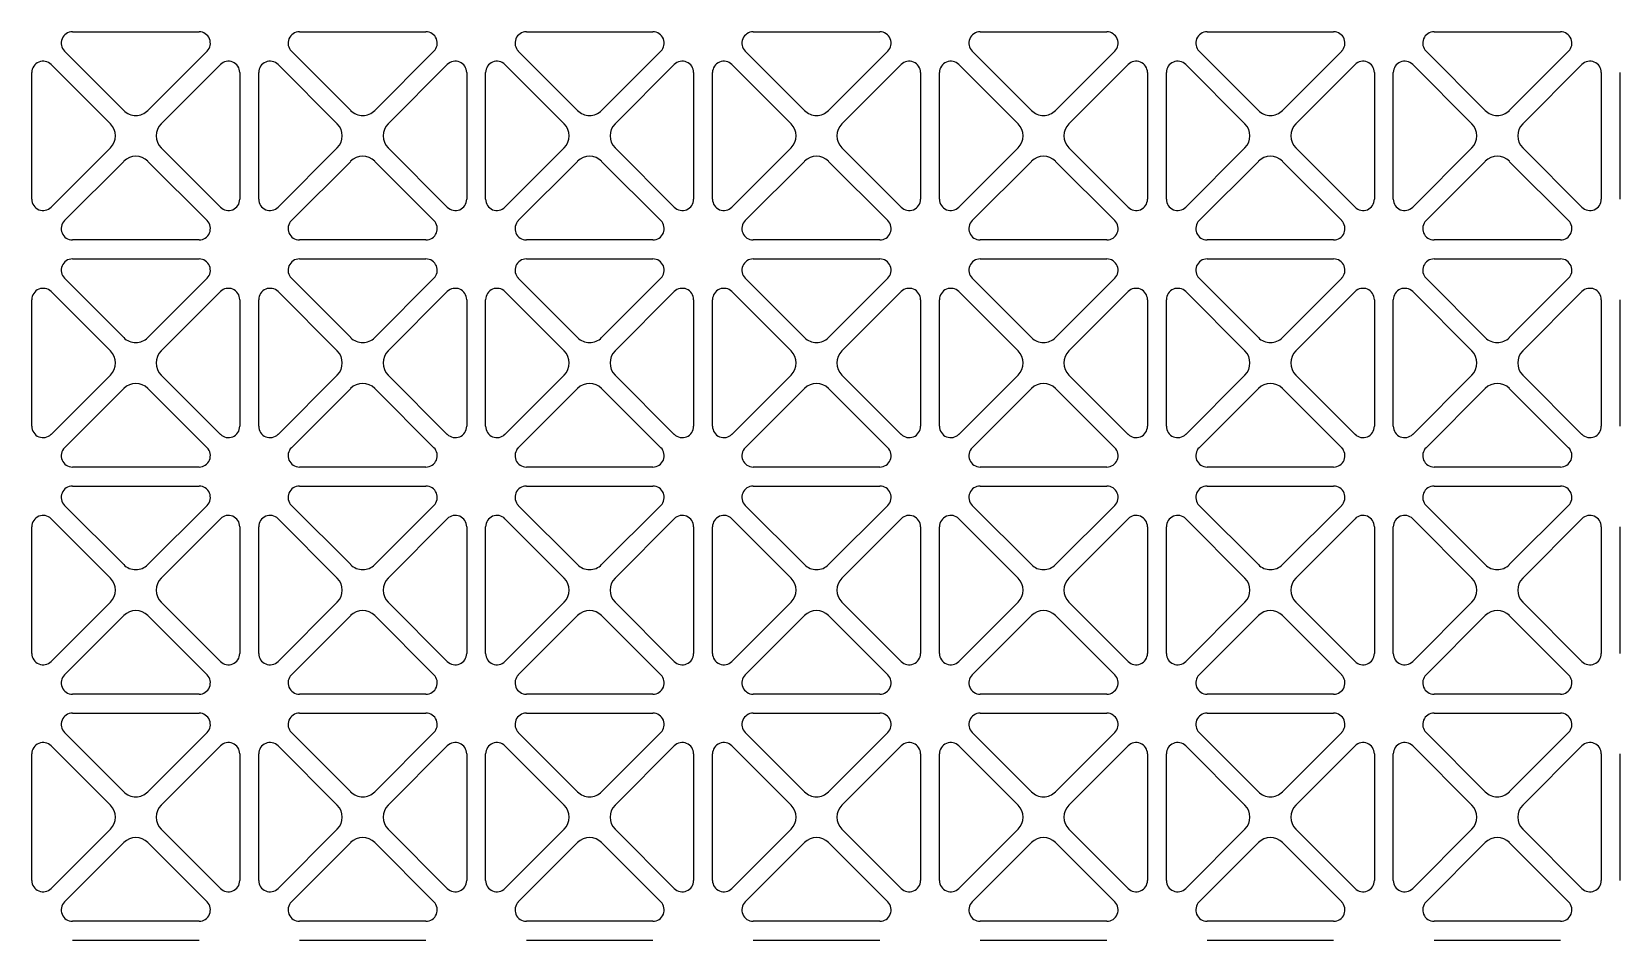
# Model space of a CAD drawing. Header units: millimetres. Extents: x 0 to 87554, y -20854 to 20404.
# Drawn here: x 50100.5 to 50268.5, y -3696.7 to -3600.7 of the extents above; entities that cross this region are included whole.
import ezdxf

# ---------------------------------------------------------------- set-up
doc = ezdxf.new("R2010")
doc.units = ezdxf.units.MM
doc.layers.get('0').update_dxf_attribs({"lineweight": 15})
doc.layers.add('WANGKONG_0', color=7, linetype='Continuous')

# ---------------------------------------------------------------- blocks, each defined once
blk = doc.blocks.new('e4tggg')
at = {"layer": 'WANGKONG_0', "color": 87, "linetype": 'Continuous'}
for p, q in [((957.62, 44.8), (971, 44.8)), ((981.62, 44.8), (995, 44.8)), ((1005.62, 44.8), (1019, 44.8)), ((1029.62, 44.8), (1043, 44.8)), ((1053.62, 44.8), (1067, 44.8)), ((1077.62, 44.8), (1091, 44.8)), ((1101.62, 44.8), (1115, 44.8)), ((963.04, 36.49), (956.77, 42.75)), ((971.85, 42.75), (965.58, 36.49)), ((987.04, 36.49), (980.77, 42.75)), ((995.85, 42.75), (989.58, 36.49)), ((1011.04, 36.49), (1004.77, 42.75)), ((1019.85, 42.75), (1013.58, 36.49)), ((1035.04, 36.49), (1028.77, 42.75)), ((1043.85, 42.75), (1037.58, 36.49)), ((1059.04, 36.49), (1052.77, 42.75)), ((1067.85, 42.75), (1061.58, 36.49)), ((1083.04, 36.49), (1076.77, 42.75)), ((1091.85, 42.75), (1085.58, 36.49)), ((1107.04, 36.49), (1100.77, 42.75)), ((1115.85, 42.75), (1109.58, 36.49)), ((953.31, 27.11), (953.31, 40.49)), ((955.36, 41.34), (961.62, 35.07)), ((967, 35.07), (973.26, 41.34)), ((975.31, 40.49), (975.31, 27.11)), ((977.31, 27.11), (977.31, 40.49)), ((979.36, 41.34), (985.62, 35.07)), ((991, 35.07), (997.26, 41.34)), ((999.31, 40.49), (999.31, 27.11)), ((1001.31, 27.11), (1001.31, 40.49)), ((1003.36, 41.34), (1009.62, 35.07)), ((1015, 35.07), (1021.26, 41.34)), ((1023.31, 40.49), (1023.31, 27.11)), ((1025.31, 27.11), (1025.31, 40.49)), ((1027.36, 41.34), (1033.62, 35.07)), ((1039, 35.07), (1045.26, 41.34)), ((1047.31, 40.49), (1047.31, 27.11)), ((1049.31, 27.11), (1049.31, 40.49)), ((1051.36, 41.34), (1057.62, 35.07)), ((1063, 35.07), (1069.26, 41.34)), ((1071.31, 40.49), (1071.31, 27.11)), ((1073.31, 27.11), (1073.31, 40.49)), ((1075.36, 41.34), (1081.62, 35.07)), ((1087, 35.07), (1093.26, 41.34)), ((1095.31, 40.49), (1095.31, 27.11)), ((1097.31, 27.11), (1097.31, 40.49)), ((1099.36, 41.34), (1105.62, 35.07)), ((1111, 35.07), (1117.26, 41.34)), ((1119.31, 40.49), (1119.31, 27.11)), ((1121.31, 27.11), (1121.31, 40.49)), ((961.62, 32.53), (955.36, 26.26)), ((973.26, 26.26), (967, 32.53)), ((985.62, 32.53), (979.36, 26.26)), ((997.26, 26.26), (991, 32.53)), ((1009.62, 32.53), (1003.36, 26.26)), ((1021.26, 26.26), (1015, 32.53)), ((1033.62, 32.53), (1027.36, 26.26)), ((1045.26, 26.26), (1039, 32.53)), ((1057.62, 32.53), (1051.36, 26.26)), ((1069.26, 26.26), (1063, 32.53)), ((1081.62, 32.53), (1075.36, 26.26)), ((1093.26, 26.26), (1087, 32.53)), ((1105.62, 32.53), (1099.36, 26.26)), ((1117.26, 26.26), (1111, 32.53)), ((956.77, 24.85), (963.04, 31.11)), ((965.58, 31.11), (971.85, 24.85)), ((980.77, 24.85), (987.04, 31.11)), ((989.58, 31.11), (995.85, 24.85)), ((1004.77, 24.85), (1011.04, 31.11)), ((1013.58, 31.11), (1019.85, 24.85)), ((1028.77, 24.85), (1035.04, 31.11)), ((1037.58, 31.11), (1043.85, 24.85)), ((1052.77, 24.85), (1059.04, 31.11)), ((1061.58, 31.11), (1067.85, 24.85)), ((1076.77, 24.85), (1083.04, 31.11)), ((1085.58, 31.11), (1091.85, 24.85)), ((1100.77, 24.85), (1107.04, 31.11)), ((1109.58, 31.11), (1115.85, 24.85)), ((971, 22.8), (957.62, 22.8)), ((995, 22.8), (981.62, 22.8)), ((1019, 22.8), (1005.62, 22.8)), ((1043, 22.8), (1029.62, 22.8)), ((1067, 22.8), (1053.62, 22.8)), ((1091, 22.8), (1077.62, 22.8)), ((1115, 22.8), (1101.62, 22.8)), ((957.62, 20.8), (971, 20.8)), ((981.62, 20.8), (995, 20.8)), ((1005.62, 20.8), (1019, 20.8)), ((1029.62, 20.8), (1043, 20.8)), ((1053.62, 20.8), (1067, 20.8)), ((1077.62, 20.8), (1091, 20.8)), ((1101.62, 20.8), (1115, 20.8)), ((963.04, 12.49), (956.77, 18.75)), ((971.85, 18.75), (965.58, 12.49)), ((987.04, 12.49), (980.77, 18.75)), ((995.85, 18.75), (989.58, 12.49)), ((1011.04, 12.49), (1004.77, 18.75)), ((1019.85, 18.75), (1013.58, 12.49)), ((1035.04, 12.49), (1028.77, 18.75)), ((1043.85, 18.75), (1037.58, 12.49)), ((1059.04, 12.49), (1052.77, 18.75)), ((1067.85, 18.75), (1061.58, 12.49)), ((1083.04, 12.49), (1076.77, 18.75)), ((1091.85, 18.75), (1085.58, 12.49)), ((1107.04, 12.49), (1100.77, 18.75)), ((1115.85, 18.75), (1109.58, 12.49)), ((955.36, 17.34), (961.62, 11.07)), ((967, 11.07), (973.26, 17.34)), ((979.36, 17.34), (985.62, 11.07)), ((991, 11.07), (997.26, 17.34)), ((1003.36, 17.34), (1009.62, 11.07)), ((1015, 11.07), (1021.26, 17.34)), ((1027.36, 17.34), (1033.62, 11.07)), ((1039, 11.07), (1045.26, 17.34)), ((1051.36, 17.34), (1057.62, 11.07)), ((1063, 11.07), (1069.26, 17.34)), ((1075.36, 17.34), (1081.62, 11.07)), ((1087, 11.07), (1093.26, 17.34)), ((1099.36, 17.34), (1105.62, 11.07)), ((1111, 11.07), (1117.26, 17.34)), ((953.31, 3.11), (953.31, 16.49)), ((975.31, 16.49), (975.31, 3.11)), ((977.31, 3.11), (977.31, 16.49)), ((999.31, 16.49), (999.31, 3.11)), ((1001.31, 3.11), (1001.31, 16.49)), ((1023.31, 16.49), (1023.31, 3.11)), ((1025.31, 3.11), (1025.31, 16.49)), ((1047.31, 16.49), (1047.31, 3.11)), ((1049.31, 3.11), (1049.31, 16.49)), ((1071.31, 16.49), (1071.31, 3.11)), ((1073.31, 3.11), (1073.31, 16.49)), ((1095.31, 16.49), (1095.31, 3.11)), ((1097.31, 3.11), (1097.31, 16.49)), ((1119.31, 16.49), (1119.31, 3.11)), ((1121.31, 3.11), (1121.31, 16.49)), ((961.62, 8.53), (955.36, 2.26)), ((973.26, 2.26), (967, 8.53)), ((985.62, 8.53), (979.36, 2.26)), ((997.26, 2.26), (991, 8.53)), ((1009.62, 8.53), (1003.36, 2.26)), ((1021.26, 2.26), (1015, 8.53)), ((1033.62, 8.53), (1027.36, 2.26)), ((1045.26, 2.26), (1039, 8.53)), ((1057.62, 8.53), (1051.36, 2.26)), ((1069.26, 2.26), (1063, 8.53)), ((1081.62, 8.53), (1075.36, 2.26)), ((1093.26, 2.26), (1087, 8.53)), ((1105.62, 8.53), (1099.36, 2.26)), ((1117.26, 2.26), (1111, 8.53)), ((956.77, 0.85), (963.04, 7.11)), ((965.58, 7.11), (971.85, 0.85)), ((980.77, 0.85), (987.04, 7.11)), ((989.58, 7.11), (995.85, 0.85)), ((1004.77, 0.85), (1011.04, 7.11)), ((1013.58, 7.11), (1019.85, 0.85)), ((1028.77, 0.85), (1035.04, 7.11)), ((1037.58, 7.11), (1043.85, 0.85)), ((1052.77, 0.85), (1059.04, 7.11)), ((1061.58, 7.11), (1067.85, 0.85)), ((1076.77, 0.85), (1083.04, 7.11)), ((1085.58, 7.11), (1091.85, 0.85)), ((1100.77, 0.85), (1107.04, 7.11)), ((1109.58, 7.11), (1115.85, 0.85)), ((971, -1.2), (957.62, -1.2)), ((995, -1.2), (981.62, -1.2)), ((1019, -1.2), (1005.62, -1.2)), ((1043, -1.2), (1029.62, -1.2)), ((1067, -1.2), (1053.62, -1.2)), ((1091, -1.2), (1077.62, -1.2)), ((1115, -1.2), (1101.62, -1.2)), ((957.62, -3.2), (971, -3.2)), ((981.62, -3.2), (995, -3.2)), ((1005.62, -3.2), (1019, -3.2)), ((1029.62, -3.2), (1043, -3.2)), ((1053.62, -3.2), (1067, -3.2)), ((1077.62, -3.2), (1091, -3.2)), ((1101.62, -3.2), (1115, -3.2)), ((955.36, -6.66), (961.62, -12.93)), ((963.04, -11.51), (956.77, -5.25)), ((971.85, -5.25), (965.58, -11.51)), ((967, -12.93), (973.26, -6.66)), ((979.36, -6.66), (985.62, -12.93)), ((987.04, -11.51), (980.77, -5.25)), ((995.85, -5.25), (989.58, -11.51)), ((991, -12.93), (997.26, -6.66)), ((1003.36, -6.66), (1009.62, -12.93)), ((1011.04, -11.51), (1004.77, -5.25)), ((1019.85, -5.25), (1013.58, -11.51)), ((1015, -12.93), (1021.26, -6.66)), ((1027.36, -6.66), (1033.62, -12.93)), ((1035.04, -11.51), (1028.77, -5.25)), ((1043.85, -5.25), (1037.58, -11.51)), ((1039, -12.93), (1045.26, -6.66)), ((1051.36, -6.66), (1057.62, -12.93)), ((1059.04, -11.51), (1052.77, -5.25)), ((1067.85, -5.25), (1061.58, -11.51)), ((1063, -12.93), (1069.26, -6.66)), ((1075.36, -6.66), (1081.62, -12.93)), ((1083.04, -11.51), (1076.77, -5.25)), ((1091.85, -5.25), (1085.58, -11.51)), ((1087, -12.93), (1093.26, -6.66)), ((1099.36, -6.66), (1105.62, -12.93)), ((1107.04, -11.51), (1100.77, -5.25)), ((1115.85, -5.25), (1109.58, -11.51)), ((1111, -12.93), (1117.26, -6.66)), ((953.31, -20.89), (953.31, -7.51)), ((975.31, -7.51), (975.31, -20.89)), ((977.31, -20.89), (977.31, -7.51)), ((999.31, -7.51), (999.31, -20.89)), ((1001.31, -20.89), (1001.31, -7.51)), ((1023.31, -7.51), (1023.31, -20.89)), ((1025.31, -20.89), (1025.31, -7.51)), ((1047.31, -7.51), (1047.31, -20.89)), ((1049.31, -20.89), (1049.31, -7.51)), ((1071.31, -7.51), (1071.31, -20.89)), ((1073.31, -20.89), (1073.31, -7.51)), ((1095.31, -7.51), (1095.31, -20.89)), ((1097.31, -20.89), (1097.31, -7.51)), ((1119.31, -7.51), (1119.31, -20.89)), ((1121.31, -20.89), (1121.31, -7.51)), ((961.62, -15.47), (955.36, -21.74)), ((973.26, -21.74), (967, -15.47)), ((985.62, -15.47), (979.36, -21.74)), ((997.26, -21.74), (991, -15.47)), ((1009.62, -15.47), (1003.36, -21.74)), ((1021.26, -21.74), (1015, -15.47)), ((1033.62, -15.47), (1027.36, -21.74)), ((1045.26, -21.74), (1039, -15.47)), ((1057.62, -15.47), (1051.36, -21.74)), ((1069.26, -21.74), (1063, -15.47)), ((1081.62, -15.47), (1075.36, -21.74)), ((1093.26, -21.74), (1087, -15.47)), ((1105.62, -15.47), (1099.36, -21.74)), ((1117.26, -21.74), (1111, -15.47)), ((956.77, -23.15), (963.04, -16.89)), ((965.58, -16.89), (971.85, -23.15)), ((980.77, -23.15), (987.04, -16.89)), ((989.58, -16.89), (995.85, -23.15)), ((1004.77, -23.15), (1011.04, -16.89)), ((1013.58, -16.89), (1019.85, -23.15)), ((1028.77, -23.15), (1035.04, -16.89)), ((1037.58, -16.89), (1043.85, -23.15)), ((1052.77, -23.15), (1059.04, -16.89)), ((1061.58, -16.89), (1067.85, -23.15)), ((1076.77, -23.15), (1083.04, -16.89)), ((1085.58, -16.89), (1091.85, -23.15)), ((1100.77, -23.15), (1107.04, -16.89)), ((1109.58, -16.89), (1115.85, -23.15)), ((971, -25.2), (957.62, -25.2)), ((995, -25.2), (981.62, -25.2)), ((1019, -25.2), (1005.62, -25.2)), ((1043, -25.2), (1029.62, -25.2)), ((1067, -25.2), (1053.62, -25.2)), ((1091, -25.2), (1077.62, -25.2)), ((1115, -25.2), (1101.62, -25.2)), ((957.62, -27.2), (971, -27.2)), ((981.62, -27.2), (995, -27.2)), ((1005.62, -27.2), (1019, -27.2)), ((1029.62, -27.2), (1043, -27.2)), ((1053.62, -27.2), (1067, -27.2)), ((1077.62, -27.2), (1091, -27.2)), ((1101.62, -27.2), (1115, -27.2)), ((963.04, -35.51), (956.77, -29.25)), ((971.85, -29.25), (965.58, -35.51)), ((987.04, -35.51), (980.77, -29.25)), ((995.85, -29.25), (989.58, -35.51)), ((1011.04, -35.51), (1004.77, -29.25)), ((1019.85, -29.25), (1013.58, -35.51)), ((1035.04, -35.51), (1028.77, -29.25)), ((1043.85, -29.25), (1037.58, -35.51)), ((1059.04, -35.51), (1052.77, -29.25)), ((1067.85, -29.25), (1061.58, -35.51)), ((1083.04, -35.51), (1076.77, -29.25)), ((1091.85, -29.25), (1085.58, -35.51)), ((1107.04, -35.51), (1100.77, -29.25)), ((1115.85, -29.25), (1109.58, -35.51)), ((953.31, -44.89), (953.31, -31.51)), ((955.36, -30.66), (961.62, -36.93)), ((967, -36.93), (973.26, -30.66)), ((975.31, -31.51), (975.31, -44.89)), ((977.31, -44.89), (977.31, -31.51)), ((979.36, -30.66), (985.62, -36.93)), ((991, -36.93), (997.26, -30.66)), ((999.31, -31.51), (999.31, -44.89)), ((1001.31, -44.89), (1001.31, -31.51)), ((1003.36, -30.66), (1009.62, -36.93)), ((1015, -36.93), (1021.26, -30.66)), ((1023.31, -31.51), (1023.31, -44.89)), ((1025.31, -44.89), (1025.31, -31.51)), ((1027.36, -30.66), (1033.62, -36.93)), ((1039, -36.93), (1045.26, -30.66)), ((1047.31, -31.51), (1047.31, -44.89)), ((1049.31, -44.89), (1049.31, -31.51)), ((1051.36, -30.66), (1057.62, -36.93)), ((1063, -36.93), (1069.26, -30.66)), ((1071.31, -31.51), (1071.31, -44.89)), ((1073.31, -44.89), (1073.31, -31.51)), ((1075.36, -30.66), (1081.62, -36.93)), ((1087, -36.93), (1093.26, -30.66)), ((1095.31, -31.51), (1095.31, -44.89)), ((1097.31, -44.89), (1097.31, -31.51)), ((1099.36, -30.66), (1105.62, -36.93)), ((1111, -36.93), (1117.26, -30.66)), ((1119.31, -31.51), (1119.31, -44.89)), ((1121.31, -44.89), (1121.31, -31.51)), ((961.62, -39.47), (955.36, -45.74)), ((973.26, -45.74), (967, -39.47)), ((985.62, -39.47), (979.36, -45.74)), ((997.26, -45.74), (991, -39.47)), ((1009.62, -39.47), (1003.36, -45.74)), ((1021.26, -45.74), (1015, -39.47)), ((1033.62, -39.47), (1027.36, -45.74)), ((1045.26, -45.74), (1039, -39.47)), ((1057.62, -39.47), (1051.36, -45.74)), ((1069.26, -45.74), (1063, -39.47)), ((1081.62, -39.47), (1075.36, -45.74)), ((1093.26, -45.74), (1087, -39.47)), ((1105.62, -39.47), (1099.36, -45.74)), ((1117.26, -45.74), (1111, -39.47)), ((956.77, -47.15), (963.04, -40.89)), ((965.58, -40.89), (971.85, -47.15)), ((980.77, -47.15), (987.04, -40.89)), ((989.58, -40.89), (995.85, -47.15)), ((1004.77, -47.15), (1011.04, -40.89)), ((1013.58, -40.89), (1019.85, -47.15)), ((1028.77, -47.15), (1035.04, -40.89)), ((1037.58, -40.89), (1043.85, -47.15)), ((1052.77, -47.15), (1059.04, -40.89)), ((1061.58, -40.89), (1067.85, -47.15)), ((1076.77, -47.15), (1083.04, -40.89)), ((1085.58, -40.89), (1091.85, -47.15)), ((1100.77, -47.15), (1107.04, -40.89)), ((1109.58, -40.89), (1115.85, -47.15)), ((971, -49.2), (957.62, -49.2)), ((995, -49.2), (981.62, -49.2)), ((1019, -49.2), (1005.62, -49.2)), ((1043, -49.2), (1029.62, -49.2)), ((1067, -49.2), (1053.62, -49.2)), ((1091, -49.2), (1077.62, -49.2)), ((1115, -49.2), (1101.62, -49.2)), ((957.62, -51.2), (971, -51.2)), ((981.62, -51.2), (995, -51.2)), ((1005.62, -51.2), (1019, -51.2)), ((1029.62, -51.2), (1043, -51.2)), ((1053.62, -51.2), (1067, -51.2)), ((1077.62, -51.2), (1091, -51.2)), ((1101.62, -51.2), (1115, -51.2))]:
    blk.add_line(p, q, dxfattribs=at)
for centre, radius, start, end in [((957.62, 43.6), 1.2, 90, 225), ((971, 43.6), 1.2, 315, 90), ((981.62, 43.6), 1.2, 90, 225), ((995, 43.6), 1.2, 315, 90), ((1005.62, 43.6), 1.2, 90, 225), ((1019, 43.6), 1.2, 315, 90), ((1029.62, 43.6), 1.2, 90, 225), ((1043, 43.6), 1.2, 315, 90), ((1053.62, 43.6), 1.2, 90, 225), ((1067, 43.6), 1.2, 315, 90), ((1077.62, 43.6), 1.2, 90, 225), ((1091, 43.6), 1.2, 315, 90), ((1101.62, 43.6), 1.2, 90, 225), ((1115, 43.6), 1.2, 315, 90), ((954.51, 40.49), 1.2, 45, 180), ((974.11, 40.49), 1.2, 0, 135), ((978.51, 40.49), 1.2, 45, 180), ((998.11, 40.49), 1.2, 0, 135), ((1002.51, 40.49), 1.2, 45, 180), ((1022.11, 40.49), 1.2, 0, 135), ((1026.51, 40.49), 1.2, 45, 180), ((1046.11, 40.49), 1.2, 0, 135), ((1050.51, 40.49), 1.2, 45, 180), ((1070.11, 40.49), 1.2, 0, 135), ((1074.51, 40.49), 1.2, 45, 180), ((1094.11, 40.49), 1.2, 0, 135), ((1098.51, 40.49), 1.2, 45, 180), ((1118.11, 40.49), 1.2, 0, 135), ((964.31, 37.76), 1.8, 225, 315), ((988.31, 37.76), 1.8, 225, 315), ((1012.31, 37.76), 1.8, 225, 315), ((1036.31, 37.76), 1.8, 225, 315), ((1060.31, 37.76), 1.8, 225, 315), ((1084.31, 37.76), 1.8, 225, 315), ((1108.31, 37.76), 1.8, 225, 315), ((960.35, 33.8), 1.8, 315, 45), ((968.27, 33.8), 1.8, 135, 225), ((984.35, 33.8), 1.8, 315, 45), ((992.27, 33.8), 1.8, 135, 225), ((1008.35, 33.8), 1.8, 315, 45), ((1016.27, 33.8), 1.8, 135, 225), ((1032.35, 33.8), 1.8, 315, 45), ((1040.27, 33.8), 1.8, 135, 225), ((1056.35, 33.8), 1.8, 315, 45), ((1064.27, 33.8), 1.8, 135, 225), ((1080.35, 33.8), 1.8, 315, 45), ((1088.27, 33.8), 1.8, 135, 225), ((1104.35, 33.8), 1.8, 315, 45), ((1112.27, 33.8), 1.8, 135, 225), ((964.31, 29.84), 1.8, 45, 135), ((988.31, 29.84), 1.8, 45, 135), ((1012.31, 29.84), 1.8, 45, 135), ((1036.31, 29.84), 1.8, 45, 135), ((1060.31, 29.84), 1.8, 45, 135), ((1084.31, 29.84), 1.8, 45, 135), ((1108.31, 29.84), 1.8, 45, 135), ((954.51, 27.11), 1.2, 180, 315), ((974.11, 27.11), 1.2, 225, 0), ((978.51, 27.11), 1.2, 180, 315), ((998.11, 27.11), 1.2, 225, 0), ((1002.51, 27.11), 1.2, 180, 315), ((1022.11, 27.11), 1.2, 225, 0), ((1026.51, 27.11), 1.2, 180, 315), ((1046.11, 27.11), 1.2, 225, 0), ((1050.51, 27.11), 1.2, 180, 315), ((1070.11, 27.11), 1.2, 225, 0), ((1074.51, 27.11), 1.2, 180, 315), ((1094.11, 27.11), 1.2, 225, 0), ((1098.51, 27.11), 1.2, 180, 315), ((1118.11, 27.11), 1.2, 225, 0), ((957.62, 24), 1.2, 135, 270), ((971, 24), 1.2, 270, 45), ((981.62, 24), 1.2, 135, 270), ((995, 24), 1.2, 270, 45), ((1005.62, 24), 1.2, 135, 270), ((1019, 24), 1.2, 270, 45), ((1029.62, 24), 1.2, 135, 270), ((1043, 24), 1.2, 270, 45), ((1053.62, 24), 1.2, 135, 270), ((1067, 24), 1.2, 270, 45), ((1077.62, 24), 1.2, 135, 270), ((1091, 24), 1.2, 270, 45), ((1101.62, 24), 1.2, 135, 270), ((1115, 24), 1.2, 270, 45), ((957.62, 19.6), 1.2, 90, 225), ((971, 19.6), 1.2, 315, 90), ((981.62, 19.6), 1.2, 90, 225), ((995, 19.6), 1.2, 315, 90), ((1005.62, 19.6), 1.2, 90, 225), ((1019, 19.6), 1.2, 315, 90), ((1029.62, 19.6), 1.2, 90, 225), ((1043, 19.6), 1.2, 315, 90), ((1053.62, 19.6), 1.2, 90, 225), ((1067, 19.6), 1.2, 315, 90), ((1077.62, 19.6), 1.2, 90, 225), ((1091, 19.6), 1.2, 315, 90), ((1101.62, 19.6), 1.2, 90, 225), ((1115, 19.6), 1.2, 315, 90), ((954.51, 16.49), 1.2, 45, 180), ((974.11, 16.49), 1.2, 0, 135), ((978.51, 16.49), 1.2, 45, 180), ((998.11, 16.49), 1.2, 0, 135), ((1002.51, 16.49), 1.2, 45, 180), ((1022.11, 16.49), 1.2, 0, 135), ((1026.51, 16.49), 1.2, 45, 180), ((1046.11, 16.49), 1.2, 0, 135), ((1050.51, 16.49), 1.2, 45, 180), ((1070.11, 16.49), 1.2, 0, 135), ((1074.51, 16.49), 1.2, 45, 180), ((1094.11, 16.49), 1.2, 0, 135), ((1098.51, 16.49), 1.2, 45, 180), ((1118.11, 16.49), 1.2, 0, 135), ((964.31, 13.76), 1.8, 225, 315), ((988.31, 13.76), 1.8, 225, 315), ((1012.31, 13.76), 1.8, 225, 315), ((1036.31, 13.76), 1.8, 225, 315), ((1060.31, 13.76), 1.8, 225, 315), ((1084.31, 13.76), 1.8, 225, 315), ((1108.31, 13.76), 1.8, 225, 315), ((960.35, 9.8), 1.8, 315, 45), ((968.27, 9.8), 1.8, 135, 225), ((984.35, 9.8), 1.8, 315, 45), ((992.27, 9.8), 1.8, 135, 225), ((1008.35, 9.8), 1.8, 315, 45), ((1016.27, 9.8), 1.8, 135, 225), ((1032.35, 9.8), 1.8, 315, 45), ((1040.27, 9.8), 1.8, 135, 225), ((1056.35, 9.8), 1.8, 315, 45), ((1064.27, 9.8), 1.8, 135, 225), ((1080.35, 9.8), 1.8, 315, 45), ((1088.27, 9.8), 1.8, 135, 225), ((1104.35, 9.8), 1.8, 315, 45), ((1112.27, 9.8), 1.8, 135, 225), ((964.31, 5.84), 1.8, 45, 135), ((988.31, 5.84), 1.8, 45, 135), ((1012.31, 5.84), 1.8, 45, 135), ((1036.31, 5.84), 1.8, 45, 135), ((1060.31, 5.84), 1.8, 45, 135), ((1084.31, 5.84), 1.8, 45, 135), ((1108.31, 5.84), 1.8, 45, 135), ((954.51, 3.11), 1.2, 180, 315), ((974.11, 3.11), 1.2, 225, 0), ((978.51, 3.11), 1.2, 180, 315), ((998.11, 3.11), 1.2, 225, 0), ((1002.51, 3.11), 1.2, 180, 315), ((1022.11, 3.11), 1.2, 225, 0), ((1026.51, 3.11), 1.2, 180, 315), ((1046.11, 3.11), 1.2, 225, 0), ((1050.51, 3.11), 1.2, 180, 315), ((1070.11, 3.11), 1.2, 225, 0), ((1074.51, 3.11), 1.2, 180, 315), ((1094.11, 3.11), 1.2, 225, 0), ((1098.51, 3.11), 1.2, 180, 315), ((1118.11, 3.11), 1.2, 225, 0), ((957.62, 0), 1.2, 135, 270), ((971, 0), 1.2, 270, 45), ((981.62, 0), 1.2, 135, 270), ((995, 0), 1.2, 270, 45), ((1005.62, 0), 1.2, 135, 270), ((1019, 0), 1.2, 270, 45), ((1029.62, 0), 1.2, 135, 270), ((1043, 0), 1.2, 270, 45), ((1053.62, 0), 1.2, 135, 270), ((1067, 0), 1.2, 270, 45), ((1077.62, 0), 1.2, 135, 270), ((1091, 0), 1.2, 270, 45), ((1101.62, 0), 1.2, 135, 270), ((1115, 0), 1.2, 270, 45), ((957.62, -4.4), 1.2, 90, 225), ((971, -4.4), 1.2, 315, 90), ((981.62, -4.4), 1.2, 90, 225), ((995, -4.4), 1.2, 315, 90), ((1005.62, -4.4), 1.2, 90, 225), ((1019, -4.4), 1.2, 315, 90), ((1029.62, -4.4), 1.2, 90, 225), ((1043, -4.4), 1.2, 315, 90), ((1053.62, -4.4), 1.2, 90, 225), ((1067, -4.4), 1.2, 315, 90), ((1077.62, -4.4), 1.2, 90, 225), ((1091, -4.4), 1.2, 315, 90), ((1101.62, -4.4), 1.2, 90, 225), ((1115, -4.4), 1.2, 315, 90), ((954.51, -7.51), 1.2, 45, 180), ((974.11, -7.51), 1.2, 0, 135), ((978.51, -7.51), 1.2, 45, 180), ((998.11, -7.51), 1.2, 0, 135), ((1002.51, -7.51), 1.2, 45, 180), ((1022.11, -7.51), 1.2, 0, 135), ((1026.51, -7.51), 1.2, 45, 180), ((1046.11, -7.51), 1.2, 0, 135), ((1050.51, -7.51), 1.2, 45, 180), ((1070.11, -7.51), 1.2, 0, 135), ((1074.51, -7.51), 1.2, 45, 180), ((1094.11, -7.51), 1.2, 0, 135), ((1098.51, -7.51), 1.2, 45, 180), ((1118.11, -7.51), 1.2, 0, 135), ((964.31, -10.24), 1.8, 225, 315), ((988.31, -10.24), 1.8, 225, 315), ((1012.31, -10.24), 1.8, 225, 315), ((1036.31, -10.24), 1.8, 225, 315), ((1060.31, -10.24), 1.8, 225, 315), ((1084.31, -10.24), 1.8, 225, 315), ((1108.31, -10.24), 1.8, 225, 315), ((960.35, -14.2), 1.8, 315, 45), ((968.27, -14.2), 1.8, 135, 225), ((984.35, -14.2), 1.8, 315, 45), ((992.27, -14.2), 1.8, 135, 225), ((1008.35, -14.2), 1.8, 315, 45), ((1016.27, -14.2), 1.8, 135, 225), ((1032.35, -14.2), 1.8, 315, 45), ((1040.27, -14.2), 1.8, 135, 225), ((1056.35, -14.2), 1.8, 315, 45), ((1064.27, -14.2), 1.8, 135, 225), ((1080.35, -14.2), 1.8, 315, 45), ((1088.27, -14.2), 1.8, 135, 225), ((1104.35, -14.2), 1.8, 315, 45), ((1112.27, -14.2), 1.8, 135, 225), ((964.31, -18.16), 1.8, 45, 135), ((988.31, -18.16), 1.8, 45, 135), ((1012.31, -18.16), 1.8, 45, 135), ((1036.31, -18.16), 1.8, 45, 135), ((1060.31, -18.16), 1.8, 45, 135), ((1084.31, -18.16), 1.8, 45, 135), ((1108.31, -18.16), 1.8, 45, 135), ((954.51, -20.89), 1.2, 180, 315), ((974.11, -20.89), 1.2, 225, 0), ((978.51, -20.89), 1.2, 180, 315), ((998.11, -20.89), 1.2, 225, 0), ((1002.51, -20.89), 1.2, 180, 315), ((1022.11, -20.89), 1.2, 225, 0), ((1026.51, -20.89), 1.2, 180, 315), ((1046.11, -20.89), 1.2, 225, 0), ((1050.51, -20.89), 1.2, 180, 315), ((1070.11, -20.89), 1.2, 225, 0), ((1074.51, -20.89), 1.2, 180, 315), ((1094.11, -20.89), 1.2, 225, 0), ((1098.51, -20.89), 1.2, 180, 315), ((1118.11, -20.89), 1.2, 225, 0), ((957.62, -24), 1.2, 135, 270), ((971, -24), 1.2, 270, 45), ((981.62, -24), 1.2, 135, 270), ((995, -24), 1.2, 270, 45), ((1005.62, -24), 1.2, 135, 270), ((1019, -24), 1.2, 270, 45), ((1029.62, -24), 1.2, 135, 270), ((1043, -24), 1.2, 270, 45), ((1053.62, -24), 1.2, 135, 270), ((1067, -24), 1.2, 270, 45), ((1077.62, -24), 1.2, 135, 270), ((1091, -24), 1.2, 270, 45), ((1101.62, -24), 1.2, 135, 270), ((1115, -24), 1.2, 270, 45), ((957.62, -28.4), 1.2, 90, 225), ((971, -28.4), 1.2, 315, 90), ((981.62, -28.4), 1.2, 90, 225), ((995, -28.4), 1.2, 315, 90), ((1005.62, -28.4), 1.2, 90, 225), ((1019, -28.4), 1.2, 315, 90), ((1029.62, -28.4), 1.2, 90, 225), ((1043, -28.4), 1.2, 315, 90), ((1053.62, -28.4), 1.2, 90, 225), ((1067, -28.4), 1.2, 315, 90), ((1077.62, -28.4), 1.2, 90, 225), ((1091, -28.4), 1.2, 315, 90), ((1101.62, -28.4), 1.2, 90, 225), ((1115, -28.4), 1.2, 315, 90), ((954.51, -31.51), 1.2, 45, 180), ((974.11, -31.51), 1.2, 0, 135), ((978.51, -31.51), 1.2, 45, 180), ((998.11, -31.51), 1.2, 0, 135), ((1002.51, -31.51), 1.2, 45, 180), ((1022.11, -31.51), 1.2, 0, 135), ((1026.51, -31.51), 1.2, 45, 180), ((1046.11, -31.51), 1.2, 0, 135), ((1050.51, -31.51), 1.2, 45, 180), ((1070.11, -31.51), 1.2, 0, 135), ((1074.51, -31.51), 1.2, 45, 180), ((1094.11, -31.51), 1.2, 0, 135), ((1098.51, -31.51), 1.2, 45, 180), ((1118.11, -31.51), 1.2, 0, 135), ((960.35, -38.2), 1.8, 315, 45), ((964.31, -34.24), 1.8, 225, 315), ((968.27, -38.2), 1.8, 135, 225), ((984.35, -38.2), 1.8, 315, 45), ((988.31, -34.24), 1.8, 225, 315), ((992.27, -38.2), 1.8, 135, 225), ((1008.35, -38.2), 1.8, 315, 45), ((1012.31, -34.24), 1.8, 225, 315), ((1016.27, -38.2), 1.8, 135, 225), ((1032.35, -38.2), 1.8, 315, 45), ((1036.31, -34.24), 1.8, 225, 315), ((1040.27, -38.2), 1.8, 135, 225), ((1056.35, -38.2), 1.8, 315, 45), ((1060.31, -34.24), 1.8, 225, 315), ((1064.27, -38.2), 1.8, 135, 225), ((1080.35, -38.2), 1.8, 315, 45), ((1084.31, -34.24), 1.8, 225, 315), ((1088.27, -38.2), 1.8, 135, 225), ((1104.35, -38.2), 1.8, 315, 45), ((1108.31, -34.24), 1.8, 225, 315), ((1112.27, -38.2), 1.8, 135, 225), ((964.31, -42.16), 1.8, 45, 135), ((988.31, -42.16), 1.8, 45, 135), ((1012.31, -42.16), 1.8, 45, 135), ((1036.31, -42.16), 1.8, 45, 135), ((1060.31, -42.16), 1.8, 45, 135), ((1084.31, -42.16), 1.8, 45, 135), ((1108.31, -42.16), 1.8, 45, 135), ((954.51, -44.89), 1.2, 180, 315), ((974.11, -44.89), 1.2, 225, 0), ((978.51, -44.89), 1.2, 180, 315), ((998.11, -44.89), 1.2, 225, 0), ((1002.51, -44.89), 1.2, 180, 315), ((1022.11, -44.89), 1.2, 225, 0), ((1026.51, -44.89), 1.2, 180, 315), ((1046.11, -44.89), 1.2, 225, 0), ((1050.51, -44.89), 1.2, 180, 315), ((1070.11, -44.89), 1.2, 225, 0), ((1074.51, -44.89), 1.2, 180, 315), ((1094.11, -44.89), 1.2, 225, 0), ((1098.51, -44.89), 1.2, 180, 315), ((1118.11, -44.89), 1.2, 225, 0), ((957.62, -48), 1.2, 135, 270), ((971, -48), 1.2, 270, 45), ((981.62, -48), 1.2, 135, 270), ((995, -48), 1.2, 270, 45), ((1005.62, -48), 1.2, 135, 270), ((1019, -48), 1.2, 270, 45), ((1029.62, -48), 1.2, 135, 270), ((1043, -48), 1.2, 270, 45), ((1053.62, -48), 1.2, 135, 270), ((1067, -48), 1.2, 270, 45), ((1077.62, -48), 1.2, 135, 270), ((1091, -48), 1.2, 270, 45), ((1101.62, -48), 1.2, 135, 270), ((1115, -48), 1.2, 270, 45)]:
    blk.add_arc(centre, radius, start, end, dxfattribs=at)

msp = doc.modelspace()

# ---------------------------------------------------------------- block references
at = {"lineweight": -3}
msp.add_blockref('e4tggg', (49147.147, -3645.479, 19235.731), dxfattribs=at)

doc.saveas('drawing.dxf')
